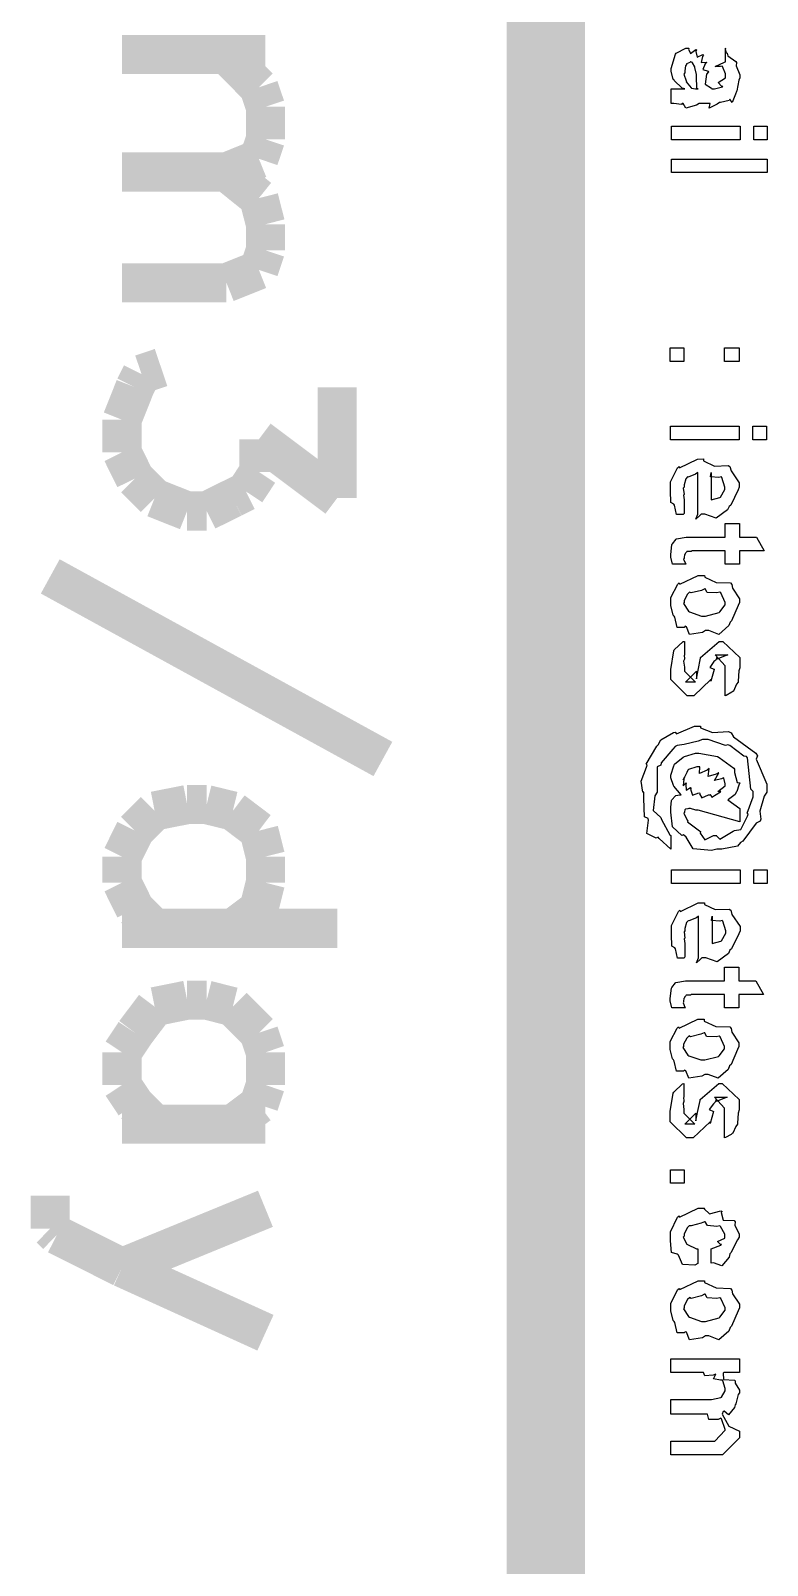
# Model space of a CAD drawing. Extents: x 0.1 to 11.6, y 0.3 to 16.2.
# Drawn here: x 1.4883 to 1.6766, y 0.8572 to 1.2494 of the extents above; entities that cross this region are included whole.
import ezdxf

# ---------------------------------------------------------------- set-up
doc = ezdxf.new("R2010")
doc.units = 0
doc.layers.get('0').update_dxf_attribs({"linetype": 'CONTINUOUS'})

msp = doc.modelspace()

# ---------------------------------------------------------------- linework, layer by layer
at = {"color": 0}
for points, const_width in [([(1.62001, 0.531685), (1.62001, 4.18001)], 0.02), ([(1.51167, 1.24333), (1.54833, 1.24333)], 0.01), ([(1.53836, 1.24333), (1.54665, 1.23497)], 0.01), ([(1.54665, 1.23497), (1.54833, 1.22998)], 0.01), ([(1.54833, 1.22998), (1.54833, 1.22168)], 0.01), ([(1.54833, 1.22168), (1.54665, 1.21669)], 0.01), ([(1.54665, 1.21669), (1.53836, 1.21332)], 0.01), ([(1.53836, 1.21332), (1.51167, 1.21332)], 0.01), ([(1.53836, 1.21332), (1.54665, 1.20665)], 0.01), ([(1.54665, 1.20665), (1.54833, 1.19998)], 0.01), ([(1.54833, 1.19998), (1.54833, 1.19331)], 0.01), ([(1.54833, 1.19331), (1.54665, 1.18831)], 0.01), ([(1.54665, 1.18831), (1.53836, 1.185)], 0.01), ([(1.53836, 1.185), (1.51167, 1.185)], 0.01), ([(1.51497, 1.15831), (1.51665, 1.16168)], 0.01), ([(1.51665, 1.16168), (1.52165, 1.16336)], 0.01), ([(1.51167, 1.15001), (1.51497, 1.15831)], 0.01), ([(1.56668, 1.15831), (1.56668, 1.12999)], 0.01), ([(1.51167, 1.14166), (1.51167, 1.15001)], 0.01), ([(1.56668, 1.12999), (1.54665, 1.14502)], 0.01), ([(1.54665, 1.14502), (1.54665, 1.13666)], 0.01), ([(1.51497, 1.13498), (1.51167, 1.14166)], 0.01), ([(1.54665, 1.13666), (1.54335, 1.13167)], 0.01), ([(1.52001, 1.12999), (1.51497, 1.13498)], 0.01), ([(1.52832, 1.12668), (1.52001, 1.12999)], 0.01), ([(1.53999, 1.12999), (1.53331, 1.12668)], 0.01), ([(1.54335, 1.13167), (1.53999, 1.12999)], 0.01), ([(1.53331, 1.12668), (1.52832, 1.12668)], 0.01), ([(1.57835, 1.06331), (1.49333, 1.10997)], 0.01), ([(1.52832, 1.05165), (1.52001, 1.05002)], 0.01), ([(1.53331, 1.05165), (1.52832, 1.05165)], 0.01), ([(1.53999, 1.05002), (1.53331, 1.05165)], 0.01), ([(1.52001, 1.05002), (1.51497, 1.04498)], 0.01), ([(1.54665, 1.04498), (1.53999, 1.05002)], 0.01), ([(1.51497, 1.04498), (1.51167, 1.03836)], 0.01), ([(1.54833, 1.03836), (1.54665, 1.04498)], 0.01), ([(1.51167, 1.03836), (1.51167, 1.03168)], 0.01), ([(1.54833, 1.03168), (1.54833, 1.03836)], 0.01), ([(1.51167, 1.03168), (1.51497, 1.02501)], 0.01), ([(1.54665, 1.02501), (1.54833, 1.03168)], 0.01), ([(1.51497, 1.02501), (1.52001, 1.02002)], 0.01), ([(1.53999, 1.02002), (1.54665, 1.02501)], 0.01), ([(1.56668, 1.02002), (1.51167, 1.02002)], 0.01), ([(1.52001, 1), (1.51497, 0.993326)], 0.01), ([(1.52832, 1.00168), (1.52001, 1)], 0.01), ([(1.53331, 1.00168), (1.52832, 1.00168)], 0.01), ([(1.53999, 1), (1.53331, 1.00168)], 0.01), ([(1.54665, 0.993326), (1.53999, 1)], 0.01), ([(1.51497, 0.993326), (1.51167, 0.988336)], 0.01), ([(1.54833, 0.988336), (1.54665, 0.993326)], 0.01), ([(1.51167, 0.988336), (1.51167, 0.979981)], 0.01), ([(1.54833, 0.979981), (1.54833, 0.988336)], 0.01), ([(1.51167, 0.979981), (1.51497, 0.974989)], 0.01), ([(1.54665, 0.974989), (1.54833, 0.979981)], 0.01), ([(1.51497, 0.974989), (1.52001, 0.969997)], 0.01), ([(1.53999, 0.969997), (1.54665, 0.974989)], 0.01), ([(1.54833, 0.969997), (1.51167, 0.969997)], 0.01), ([(1.49333, 0.943306), (1.49333, 0.95166)], 0.01), ([(1.54833, 0.948351), (1.51167, 0.933322)], 0.01), ([(1.49501, 0.941678), (1.49333, 0.943306)], 0.01), ([(1.51167, 0.933322), (1.49501, 0.941678)], 0.01), ([(1.54833, 0.916667), (1.51167, 0.933322)], 0.01)]:
    msp.add_lwpolyline(points, dxfattribs=dict(at, const_width=const_width))
for points in [[(1.65549, 1.23454), (1.65483, 1.23475), (1.65278, 1.23671), (1.65267, 1.23693), (1.6525, 1.23698), (1.65201, 1.23909), (1.65201, 1.23974), (1.65201, 1.23974), (1.6531, 1.24343), (1.65332, 1.24365), (1.65332, 1.24365), (1.65576, 1.24495), (1.65657, 1.24496), (1.65647, 1.24468), (1.65701, 1.2436), (1.65836, 1.24463), (1.65853, 1.24452), (1.65836, 1.24414), (1.65864, 1.24268), (1.66015, 1.24333), (1.66026, 1.24322), (1.66, 1.24284), (1.65972, 1.24127), (1.66108, 1.24137), (1.66114, 1.24127), (1.66075, 1.24099), (1.66015, 1.23953), (1.66151, 1.23909), (1.66157, 1.23888), (1.66108, 1.23834), (1.66075, 1.23573), (1.66233, 1.23476), (1.66243, 1.23454), (1.66243, 1.23454), (1.66308, 1.23454), (1.66308, 1.23454), (1.66308, 1.23454), (1.66515, 1.23508), (1.66525, 1.23519), (1.66493, 1.23524), (1.66407, 1.23622), (1.6659, 1.23741), (1.6659, 1.23779), (1.6659, 1.23844), (1.66515, 1.24029), (1.66504, 1.2404), (1.66461, 1.24029), (1.66325, 1.24029), (1.66564, 1.24143), (1.6659, 1.24148), (1.6659, 1.24495), (1.66585, 1.24468), (1.66612, 1.24376), (1.66635, 1.24365), (1.6665, 1.243), (1.66857, 1.24154), (1.66872, 1.24127), (1.66862, 1.24045), (1.6696, 1.23817), (1.6696, 1.23736), (1.66928, 1.23676), (1.66883, 1.2341), (1.66872, 1.23389), (1.66851, 1.23318), (1.66758, 1.23112), (1.66699, 1.23193), (1.66699, 1.23193), (1.66689, 1.23161), (1.66461, 1.23112), (1.66439, 1.23107), (1.66379, 1.23063), (1.66178, 1.22966), (1.662, 1.23085), (1.662, 1.23085), (1.65918, 1.23085), (1.65847, 1.23036), (1.65576, 1.2296), (1.65506, 1.23085), (1.65483, 1.23085), (1.65463, 1.23058), (1.65267, 1.23085), (1.65201, 1.23085), (1.65201, 1.23454), (1.65289, 1.23454), (1.65483, 1.23454), (1.65549, 1.23454)], [(1.65896, 1.23454), (1.65858, 1.23465), (1.65853, 1.23779), (1.65853, 1.23823), (1.65847, 1.23823), (1.6581, 1.24007), (1.6581, 1.24018), (1.6581, 1.24018), (1.6575, 1.24121), (1.65744, 1.24127), (1.65739, 1.24127), (1.65707, 1.24148), (1.65701, 1.24148), (1.65679, 1.24127), (1.65597, 1.24094), (1.65593, 1.24083), (1.65565, 1.24045), (1.65549, 1.23915), (1.65549, 1.23866), (1.65528, 1.23834), (1.65582, 1.23665), (1.65593, 1.23649), (1.65582, 1.23638), (1.65713, 1.23486), (1.65722, 1.23475), (1.65722, 1.23475), (1.65821, 1.23454), (1.65853, 1.23454), (1.65896, 1.23454)], [(1.65207, 1.22504), (1.66965, 1.22504), (1.66965, 1.22157), (1.65207, 1.22157), (1.65207, 1.22504)], [(1.67312, 1.22504), (1.6766, 1.22504), (1.6766, 1.22157), (1.67312, 1.22157), (1.67312, 1.22504)], [(1.65207, 1.21663), (1.6766, 1.21663), (1.6766, 1.21316), (1.65207, 1.21316), (1.65207, 1.21663)], [(1.65181, 1.16835), (1.65528, 1.16835), (1.65528, 1.16488), (1.65181, 1.16488), (1.65181, 1.16835)], [(1.66569, 1.16835), (1.66938, 1.16835), (1.66938, 1.16488), (1.66569, 1.16488), (1.66569, 1.16835)], [(1.65186, 1.14838), (1.66943, 1.14838), (1.66943, 1.14491), (1.65186, 1.14491), (1.65186, 1.14838)], [(1.6729, 1.14838), (1.67637, 1.14838), (1.67637, 1.14491), (1.6729, 1.14491), (1.6729, 1.14838)], [(1.65533, 1.12956), (1.65533, 1.12608), (1.65511, 1.12581), (1.65343, 1.12576), (1.65289, 1.1282), (1.65272, 1.12847), (1.65272, 1.12847), (1.65196, 1.12885), (1.65186, 1.13184), (1.65186, 1.13281), (1.65186, 1.13412), (1.65365, 1.1377), (1.65403, 1.13802), (1.65419, 1.13775), (1.65875, 1.13997), (1.66032, 1.13998), (1.66032, 1.13954), (1.66308, 1.13818), (1.66661, 1.13835), (1.66704, 1.13802), (1.66732, 1.13699), (1.66943, 1.1339), (1.66943, 1.13281), (1.66911, 1.13205), (1.66726, 1.12814), (1.66683, 1.12782), (1.66644, 1.12695), (1.66357, 1.12489), (1.66064, 1.12587), (1.65967, 1.12587), (1.65935, 1.12554), (1.65831, 1.12462), (1.65881, 1.12587), (1.65881, 1.12587), (1.65881, 1.1365), (1.65826, 1.13612), (1.65636, 1.13531), (1.65619, 1.13542), (1.65619, 1.13542), (1.65576, 1.13493), (1.65533, 1.13336), (1.65533, 1.13281), (1.65511, 1.13249), (1.65533, 1.13086), (1.65533, 1.13086), (1.65517, 1.13075), (1.65533, 1.12956), (1.65533, 1.12956)], [(1.66228, 1.1365), (1.66228, 1.12956), (1.66228, 1.12956), (1.6645, 1.1301), (1.66465, 1.13021), (1.66465, 1.13021), (1.66575, 1.13216), (1.66575, 1.13281), (1.66575, 1.13281), (1.66499, 1.13526), (1.66488, 1.13542), (1.66422, 1.13526), (1.66211, 1.13542), (1.66228, 1.1365), (1.66228, 1.1365)], [(1.65582, 1.11306), (1.65235, 1.11306), (1.65235, 1.11306), (1.65192, 1.11486), (1.65192, 1.11545), (1.65192, 1.11545), (1.65224, 1.11811), (1.65235, 1.11827), (1.65235, 1.11827), (1.65332, 1.11952), (1.65343, 1.11958), (1.65343, 1.11958), (1.65588, 1.12001), (1.65668, 1.12001), (1.66581, 1.12001), (1.66581, 1.12348), (1.66949, 1.12348), (1.66949, 1.12001), (1.67383, 1.12001), (1.67578, 1.11654), (1.66949, 1.11654), (1.66949, 1.11306), (1.66581, 1.11306), (1.66581, 1.11654), (1.65733, 1.11654), (1.65713, 1.11637), (1.65608, 1.11637), (1.65603, 1.11632), (1.65593, 1.11616), (1.6556, 1.11578), (1.6556, 1.11567), (1.65543, 1.11545), (1.65539, 1.1148), (1.65539, 1.11458), (1.65522, 1.11437), (1.65571, 1.11323), (1.65582, 1.11306)], [(1.66058, 1.11024), (1.6606, 1.10975), (1.66357, 1.1084), (1.66715, 1.10829), (1.66754, 1.10786), (1.66769, 1.10693), (1.66949, 1.10422), (1.66949, 1.1033), (1.66917, 1.10254), (1.66749, 1.09863), (1.6671, 1.09831), (1.66678, 1.09738), (1.66422, 1.09516), (1.66163, 1.09614), (1.66081, 1.09614), (1.66, 1.09565), (1.65674, 1.09516), (1.65593, 1.09706), (1.6556, 1.09722), (1.65537, 1.09695), (1.65354, 1.09695), (1.65294, 1.09955), (1.65278, 1.09983), (1.65256, 1.1001), (1.65192, 1.10254), (1.6519, 1.1033), (1.65192, 1.10455), (1.65369, 1.10797), (1.65408, 1.10829), (1.65424, 1.10796), (1.65896, 1.11024), (1.66058, 1.11024)], [(1.6606, 1.10677), (1.65978, 1.10639), (1.65717, 1.10574), (1.65674, 1.10596), (1.65668, 1.1059), (1.65619, 1.10541), (1.65537, 1.10384), (1.65539, 1.1033), (1.65517, 1.10303), (1.65647, 1.10107), (1.65668, 1.10091), (1.65668, 1.10091), (1.65978, 1.09983), (1.66081, 1.09983), (1.66081, 1.09983), (1.66428, 1.10075), (1.6645, 1.10091), (1.6645, 1.10091), (1.66581, 1.1027), (1.66581, 1.1033), (1.66581, 1.1033), (1.66471, 1.10574), (1.6645, 1.1059), (1.66374, 1.10574), (1.66124, 1.10585), (1.66075, 1.10677), (1.6606, 1.10677)], [(1.65543, 1.09337), (1.65543, 1.0899), (1.65533, 1.08968), (1.65543, 1.08903), (1.65543, 1.08882), (1.65522, 1.08827), (1.65543, 1.08675), (1.65543, 1.08621), (1.65543, 1.08577), (1.65826, 1.08296), (1.65717, 1.08295), (1.65565, 1.08296), (1.65847, 1.08577), (1.65847, 1.08382), (1.6589, 1.08599), (1.65956, 1.08903), (1.65956, 1.08925), (1.66433, 1.09337), (1.66521, 1.09337), (1.66954, 1.08925), (1.66954, 1.08664), (1.66928, 1.08583), (1.66917, 1.08322), (1.66911, 1.08295), (1.66872, 1.08241), (1.66792, 1.08067), (1.66781, 1.08057), (1.66754, 1.08035), (1.66607, 1.07954), (1.66585, 1.07948), (1.66585, 1.08295), (1.66585, 1.08295), (1.66585, 1.08377), (1.66585, 1.08404), (1.66585, 1.08404), (1.66585, 1.08583), (1.66585, 1.08642), (1.66585, 1.08708), (1.66325, 1.0899), (1.66456, 1.0899), (1.6665, 1.0899), (1.66368, 1.08881), (1.66368, 1.08925), (1.66347, 1.08859), (1.66297, 1.08822), (1.66189, 1.0867), (1.66303, 1.08626), (1.66303, 1.08621), (1.66217, 1.08317), (1.66217, 1.08361), (1.65782, 1.07948), (1.65761, 1.07948), (1.65608, 1.07948), (1.65196, 1.0836), (1.65196, 1.08621), (1.65196, 1.08621), (1.65267, 1.09093), (1.65283, 1.0912), (1.65283, 1.0912), (1.65511, 1.09332), (1.65543, 1.09337)], [(1.65457, 1.05415), (1.65457, 1.05415), (1.65272, 1.05632), (1.65261, 1.05654), (1.65261, 1.05654), (1.65196, 1.05848), (1.65196, 1.05914), (1.65196, 1.05914), (1.65267, 1.06153), (1.65283, 1.06174), (1.65289, 1.06196), (1.65511, 1.0638), (1.65543, 1.06391), (1.65543, 1.06391), (1.65821, 1.06478), (1.65913, 1.06478), (1.65913, 1.06478), (1.6639, 1.06391), (1.66433, 1.0637), (1.66433, 1.0637), (1.66803, 1.06098), (1.66824, 1.06066), (1.66824, 1.05984), (1.66889, 1.05729), (1.66954, 1.05724), (1.66954, 1.05718), (1.66932, 1.05659), (1.66878, 1.05501), (1.66868, 1.0548), (1.6684, 1.0542), (1.66672, 1.05295), (1.6665, 1.05284), (1.66954, 1.05067), (1.66954, 1.0472), (1.6589, 1.05024), (1.65831, 1.05019), (1.65696, 1.05067), (1.65653, 1.05067), (1.65631, 1.05057), (1.65571, 1.05051), (1.65565, 1.05046), (1.65549, 1.05035), (1.65543, 1.04981), (1.65543, 1.04959), (1.65528, 1.04943), (1.65614, 1.04763), (1.65631, 1.04742), (1.65619, 1.04725), (1.65924, 1.04498), (1.65956, 1.04481), (1.6594, 1.04438), (1.6606, 1.04264), (1.66287, 1.04373), (1.66368, 1.04373), (1.66362, 1.04367), (1.6645, 1.04281), (1.66786, 1.04482), (1.66824, 1.04503), (1.66824, 1.04503), (1.66986, 1.0453), (1.6715, 1.04872), (1.67171, 1.04916), (1.67144, 1.04948), (1.67301, 1.05366), (1.67301, 1.05501), (1.67242, 1.05561), (1.67156, 1.06364), (1.67128, 1.06391), (1.67057, 1.06402), (1.66704, 1.06673), (1.6665, 1.06695), (1.6659, 1.06673), (1.66146, 1.06825), (1.66, 1.06825), (1.6589, 1.06782), (1.65539, 1.067), (1.65354, 1.06679), (1.65306, 1.06652), (1.65246, 1.06581), (1.64947, 1.06228), (1.64936, 1.06174), (1.64849, 1.06131), (1.64849, 1.05642), (1.64849, 1.0548), (1.64785, 1.05387), (1.64746, 1.05013), (1.64936, 1.04834), (1.64958, 1.04785), (1.64953, 1.04785), (1.65169, 1.04395), (1.65196, 1.04373), (1.65196, 1.04026), (1.65196, 1.04026), (1.64893, 1.04297), (1.64871, 1.0433), (1.64817, 1.04308), (1.64583, 1.04427), (1.64621, 1.04764), (1.64611, 1.04807), (1.64524, 1.0485), (1.64501, 1.05322), (1.64501, 1.0548), (1.64481, 1.05485), (1.64437, 1.05762), (1.64572, 1.06125), (1.64589, 1.06174), (1.64561, 1.06201), (1.64839, 1.06662), (1.64871, 1.06695), (1.64871, 1.06695), (1.64942, 1.0682), (1.65261, 1.07004), (1.65306, 1.0702), (1.65343, 1.06972), (1.65799, 1.07173), (1.65956, 1.07173), (1.65956, 1.07129), (1.6626, 1.07004), (1.66672, 1.07031), (1.66738, 1.06999), (1.66797, 1.06896), (1.67367, 1.06478), (1.6741, 1.06413), (1.67378, 1.06326), (1.67649, 1.05691), (1.67649, 1.0548), (1.67578, 1.05382), (1.67469, 1.04997), (1.67497, 1.04791), (1.67475, 1.04742), (1.67372, 1.04688), (1.67031, 1.04232), (1.66976, 1.04199), (1.66894, 1.04102), (1.66499, 1.04026), (1.66368, 1.04026), (1.66233, 1.03988), (1.65767, 1.04037), (1.65582, 1.04335), (1.65522, 1.04395), (1.65479, 1.04378), (1.65235, 1.04595), (1.65196, 1.0497), (1.65196, 1.05089), (1.65196, 1.05089), (1.65213, 1.05273), (1.65218, 1.05284), (1.65218, 1.05284), (1.65315, 1.05387), (1.65326, 1.05393), (1.65326, 1.05393), (1.65424, 1.05414), (1.65457, 1.05415)], [(1.65935, 1.06131), (1.65858, 1.06131), (1.65647, 1.0606), (1.65631, 1.06044), (1.65603, 1.05984), (1.65506, 1.058), (1.65543, 1.0587), (1.65543, 1.0587), (1.65528, 1.05821), (1.65506, 1.05648), (1.65588, 1.05718), (1.65588, 1.05718), (1.65576, 1.0568), (1.65588, 1.05534), (1.65701, 1.05599), (1.65717, 1.05588), (1.65701, 1.05556), (1.65744, 1.05409), (1.65913, 1.05469), (1.65935, 1.05458), (1.65924, 1.05442), (1.65983, 1.05339), (1.66157, 1.05414), (1.66217, 1.05414), (1.66211, 1.05414), (1.66238, 1.05355), (1.66461, 1.0549), (1.66476, 1.05501), (1.66461, 1.05496), (1.66396, 1.05501), (1.66585, 1.05648), (1.66585, 1.05697), (1.66585, 1.05697), (1.66547, 1.05838), (1.66542, 1.05849), (1.66493, 1.05821), (1.66314, 1.05778), (1.66417, 1.05973), (1.66411, 1.05979), (1.66357, 1.05941), (1.66151, 1.05887), (1.66178, 1.06087), (1.66174, 1.06087), (1.66124, 1.06044), (1.65924, 1.05957), (1.65935, 1.06131), (1.65935, 1.06131)], [(1.65207, 1.03499), (1.66965, 1.03499), (1.66965, 1.03152), (1.65207, 1.03152), (1.65207, 1.03499)], [(1.67312, 1.03499), (1.6766, 1.03499), (1.6766, 1.03152), (1.67312, 1.03152), (1.67312, 1.03499)], [(1.65554, 1.01617), (1.65554, 1.0127), (1.65533, 1.01242), (1.65365, 1.01237), (1.6531, 1.01481), (1.65294, 1.01508), (1.65294, 1.01508), (1.65218, 1.01546), (1.65207, 1.01845), (1.65207, 1.01942), (1.65207, 1.02073), (1.65386, 1.02431), (1.65424, 1.02463), (1.6544, 1.02436), (1.65896, 1.02658), (1.66054, 1.02658), (1.66054, 1.02615), (1.66331, 1.0248), (1.66683, 1.02496), (1.66726, 1.02463), (1.66754, 1.0236), (1.66965, 1.02051), (1.66965, 1.01942), (1.66932, 1.01866), (1.66749, 1.01476), (1.66704, 1.01443), (1.66667, 1.01356), (1.66379, 1.0115), (1.66086, 1.01248), (1.65989, 1.01248), (1.65956, 1.01215), (1.65853, 1.01123), (1.65901, 1.01248), (1.65901, 1.01248), (1.65901, 1.02311), (1.65847, 1.02273), (1.65657, 1.02192), (1.65642, 1.02203), (1.65642, 1.02203), (1.65597, 1.02154), (1.65554, 1.01997), (1.65554, 1.01942), (1.65533, 1.0191), (1.65554, 1.01747), (1.65554, 1.01747), (1.65539, 1.01736), (1.65554, 1.01617), (1.65554, 1.01617)], [(1.66249, 1.02311), (1.66249, 1.01617), (1.66249, 1.01617), (1.66471, 1.01671), (1.66488, 1.01682), (1.66488, 1.01682), (1.66596, 1.01877), (1.66596, 1.01942), (1.66596, 1.01942), (1.66521, 1.02187), (1.6651, 1.02203), (1.66444, 1.02186), (1.66233, 1.02203), (1.66249, 1.02311), (1.66249, 1.02311)], [(1.65565, 0.999676), (1.65218, 0.999672), (1.65218, 0.999672), (1.65175, 1.00147), (1.65175, 1.00206), (1.65175, 1.00206), (1.65207, 1.00472), (1.65218, 1.00488), (1.65218, 1.00488), (1.65315, 1.00613), (1.65326, 1.00619), (1.65326, 1.00619), (1.65571, 1.00662), (1.65653, 1.00662), (1.66564, 1.00662), (1.66564, 1.01009), (1.66932, 1.01009), (1.66932, 1.00662), (1.67367, 1.00662), (1.67562, 1.00315), (1.66932, 1.00314), (1.66932, 0.999675), (1.66564, 0.999675), (1.66564, 1.00314), (1.65717, 1.00315), (1.65696, 1.00298), (1.65593, 1.00298), (1.65588, 1.00293), (1.65576, 1.00277), (1.65543, 1.00239), (1.65543, 1.00228), (1.65528, 1.00206), (1.65522, 1.00141), (1.65522, 1.00119), (1.65506, 1.00097), (1.65554, 0.999837), (1.65565, 0.999676)], [(1.66043, 0.996803), (1.66043, 0.996312), (1.66342, 0.994954), (1.66699, 0.994847), (1.66738, 0.994413), (1.66754, 0.993492), (1.66932, 0.990776), (1.66932, 0.989857), (1.669, 0.989099), (1.66732, 0.98519), (1.66694, 0.984867), (1.66661, 0.983942), (1.66407, 0.981719), (1.66146, 0.982694), (1.66064, 0.982694), (1.65983, 0.982206), (1.65657, 0.981719), (1.65576, 0.983615), (1.65543, 0.983782), (1.65522, 0.983508), (1.65338, 0.983508), (1.65278, 0.986114), (1.65261, 0.986385), (1.6524, 0.986657), (1.65175, 0.989099), (1.65175, 0.989858), (1.65175, 0.991104), (1.65354, 0.994522), (1.65392, 0.994846), (1.65408, 0.994521), (1.65881, 0.996801), (1.66043, 0.996803)], [(1.66043, 0.993329), (1.65961, 0.992949), (1.65701, 0.992297), (1.65657, 0.992517), (1.65653, 0.992461), (1.65603, 0.991972), (1.65522, 0.9904), (1.65522, 0.989858), (1.655, 0.989583), (1.65631, 0.987633), (1.65653, 0.987469), (1.65653, 0.987469), (1.65961, 0.986382), (1.66064, 0.986382), (1.66064, 0.986382), (1.66411, 0.987308), (1.66433, 0.987468), (1.66433, 0.987468), (1.66564, 0.989258), (1.66564, 0.989857), (1.66564, 0.989857), (1.66456, 0.992297), (1.66433, 0.992458), (1.66357, 0.992297), (1.66108, 0.992408), (1.6606, 0.993326), (1.66043, 0.993329)], [(1.65528, 0.980362), (1.65528, 0.976887), (1.65517, 0.976669), (1.65528, 0.976019), (1.65528, 0.975804), (1.65506, 0.975261), (1.65528, 0.973743), (1.65528, 0.9732), (1.65528, 0.972767), (1.6581, 0.969943), (1.65701, 0.969943), (1.65549, 0.969946), (1.65831, 0.972767), (1.65831, 0.970814), (1.65875, 0.972982), (1.6594, 0.976022), (1.6594, 0.976239), (1.66417, 0.980362), (1.66504, 0.980362), (1.66938, 0.976238), (1.66938, 0.973633), (1.66911, 0.972819), (1.669, 0.970217), (1.66894, 0.969947), (1.66857, 0.969401), (1.66775, 0.967665), (1.66764, 0.967557), (1.66738, 0.967339), (1.6659, 0.966528), (1.66569, 0.966471), (1.66569, 0.969946), (1.66569, 0.969946), (1.66569, 0.970757), (1.66569, 0.971029), (1.66569, 0.971029), (1.66569, 0.972819), (1.66569, 0.973415), (1.66569, 0.974067), (1.66308, 0.976887), (1.66439, 0.976887), (1.66635, 0.976887), (1.66351, 0.975803), (1.66351, 0.976238), (1.66331, 0.975588), (1.66282, 0.975206), (1.66174, 0.973687), (1.66287, 0.973253), (1.66287, 0.973199), (1.662, 0.970163), (1.662, 0.970596), (1.65767, 0.966471), (1.65744, 0.966474), (1.65593, 0.966471), (1.65181, 0.970596), (1.65181, 0.9732), (1.65181, 0.9732), (1.6525, 0.977921), (1.65267, 0.978192), (1.65267, 0.978192), (1.65494, 0.980304), (1.65528, 0.980362)], [(1.65186, 0.958333), (1.65533, 0.958333), (1.65533, 0.954861), (1.65186, 0.954861), (1.65186, 0.958333)], [(1.65881, 0.938097), (1.65881, 0.934407), (1.6581, 0.933974), (1.65494, 0.934082), (1.65392, 0.936524), (1.6536, 0.936794), (1.65354, 0.936742), (1.65207, 0.937175), (1.65186, 0.94016), (1.65186, 0.941136), (1.65186, 0.942493), (1.65365, 0.946236), (1.65403, 0.94656), (1.65419, 0.946235), (1.6589, 0.948514), (1.66054, 0.948514), (1.66043, 0.948299), (1.66183, 0.947047), (1.66476, 0.947807), (1.6651, 0.947647), (1.66482, 0.947372), (1.66531, 0.945421), (1.66813, 0.945367), (1.66835, 0.945042), (1.66829, 0.944171), (1.66943, 0.941894), (1.66943, 0.941135), (1.66894, 0.940429), (1.66726, 0.937067), (1.66704, 0.936794), (1.66683, 0.935981), (1.66499, 0.933811), (1.66282, 0.934517), (1.66228, 0.93441), (1.66228, 0.938099), (1.66228, 0.938099), (1.66471, 0.939074), (1.66488, 0.939182), (1.66461, 0.939236), (1.66385, 0.939995), (1.66575, 0.940863), (1.66575, 0.941135), (1.66575, 0.94184), (1.66465, 0.943793), (1.66444, 0.943954), (1.66368, 0.943793), (1.66129, 0.944065), (1.66069, 0.945042), (1.66054, 0.945042), (1.65972, 0.944661), (1.65713, 0.943954), (1.65668, 0.944011), (1.65663, 0.943956), (1.65614, 0.943468), (1.65533, 0.941896), (1.65533, 0.941354), (1.65511, 0.941079), (1.65603, 0.939343), (1.65619, 0.939182), (1.65619, 0.939182), (1.65847, 0.938153), (1.65881, 0.938097)], [(1.66058, 0.929958), (1.66058, 0.929471), (1.66357, 0.928114), (1.66715, 0.928006), (1.66754, 0.927572), (1.66769, 0.92665), (1.66949, 0.923936), (1.66949, 0.923014), (1.66917, 0.922254), (1.66749, 0.918349), (1.6671, 0.918025), (1.66678, 0.917101), (1.66422, 0.914878), (1.66163, 0.915853), (1.66081, 0.915853), (1.66, 0.915365), (1.65674, 0.914876), (1.65593, 0.916775), (1.6556, 0.91694), (1.65537, 0.916668), (1.65354, 0.916668), (1.65294, 0.919271), (1.65278, 0.919544), (1.65256, 0.919817), (1.6519, 0.922257), (1.6519, 0.923017), (1.6519, 0.924264), (1.65369, 0.927682), (1.65408, 0.928006), (1.65424, 0.927681), (1.65896, 0.929958), (1.66058, 0.929958)], [(1.66058, 0.926486), (1.65978, 0.926107), (1.65717, 0.925456), (1.65674, 0.925672), (1.65668, 0.925618), (1.65619, 0.925131), (1.65537, 0.92356), (1.65539, 0.923017), (1.65517, 0.922743), (1.65647, 0.920792), (1.65668, 0.920628), (1.65668, 0.920628), (1.65978, 0.919542), (1.66081, 0.919542), (1.66081, 0.919542), (1.66428, 0.920468), (1.6645, 0.920628), (1.6645, 0.920628), (1.66579, 0.922418), (1.66579, 0.923014), (1.66579, 0.923014), (1.66471, 0.925456), (1.6645, 0.925618), (1.66374, 0.925456), (1.66124, 0.925565), (1.66075, 0.926486), (1.66058, 0.926486)], [(1.65192, 0.909996), (1.66949, 0.909993), (1.66949, 0.906521), (1.66558, 0.906519), (1.66531, 0.906358), (1.66542, 0.904729), (1.66818, 0.904568), (1.6684, 0.904351), (1.66835, 0.903753), (1.66949, 0.901964), (1.66949, 0.901311), (1.66917, 0.900878), (1.66857, 0.898492), (1.6684, 0.898275), (1.66818, 0.897568), (1.66672, 0.895671), (1.66558, 0.896592), (1.66536, 0.896539), (1.6651, 0.895833), (1.66678, 0.892796), (1.66949, 0.891547), (1.66949, 0.891114), (1.66949, 0.889811), (1.66515, 0.885471), (1.66362, 0.885469), (1.65192, 0.885471), (1.65192, 0.888944), (1.66189, 0.888943), (1.66319, 0.888944), (1.66581, 0.891764), (1.66581, 0.891979), (1.66581, 0.891979), (1.66488, 0.89464), (1.66471, 0.894803), (1.66407, 0.894533), (1.66168, 0.894532), (1.66135, 0.895889), (1.66124, 0.895889), (1.65192, 0.895889), (1.65192, 0.899576), (1.66233, 0.899576), (1.66233, 0.899576), (1.66476, 0.900118), (1.66493, 0.900226), (1.66493, 0.900226), (1.66581, 0.901856), (1.66581, 0.902399), (1.66581, 0.902399), (1.66525, 0.904404), (1.66515, 0.904569), (1.66461, 0.904513), (1.66282, 0.904893), (1.66342, 0.906086), (1.66342, 0.906086), (1.66276, 0.905868), (1.6606, 0.905651), (1.66026, 0.906521), (1.66015, 0.906521), (1.65192, 0.906521), (1.65192, 0.909996)]]:
    msp.add_lwpolyline(points, close=True, dxfattribs=at)

doc.saveas('drawing.dxf')
